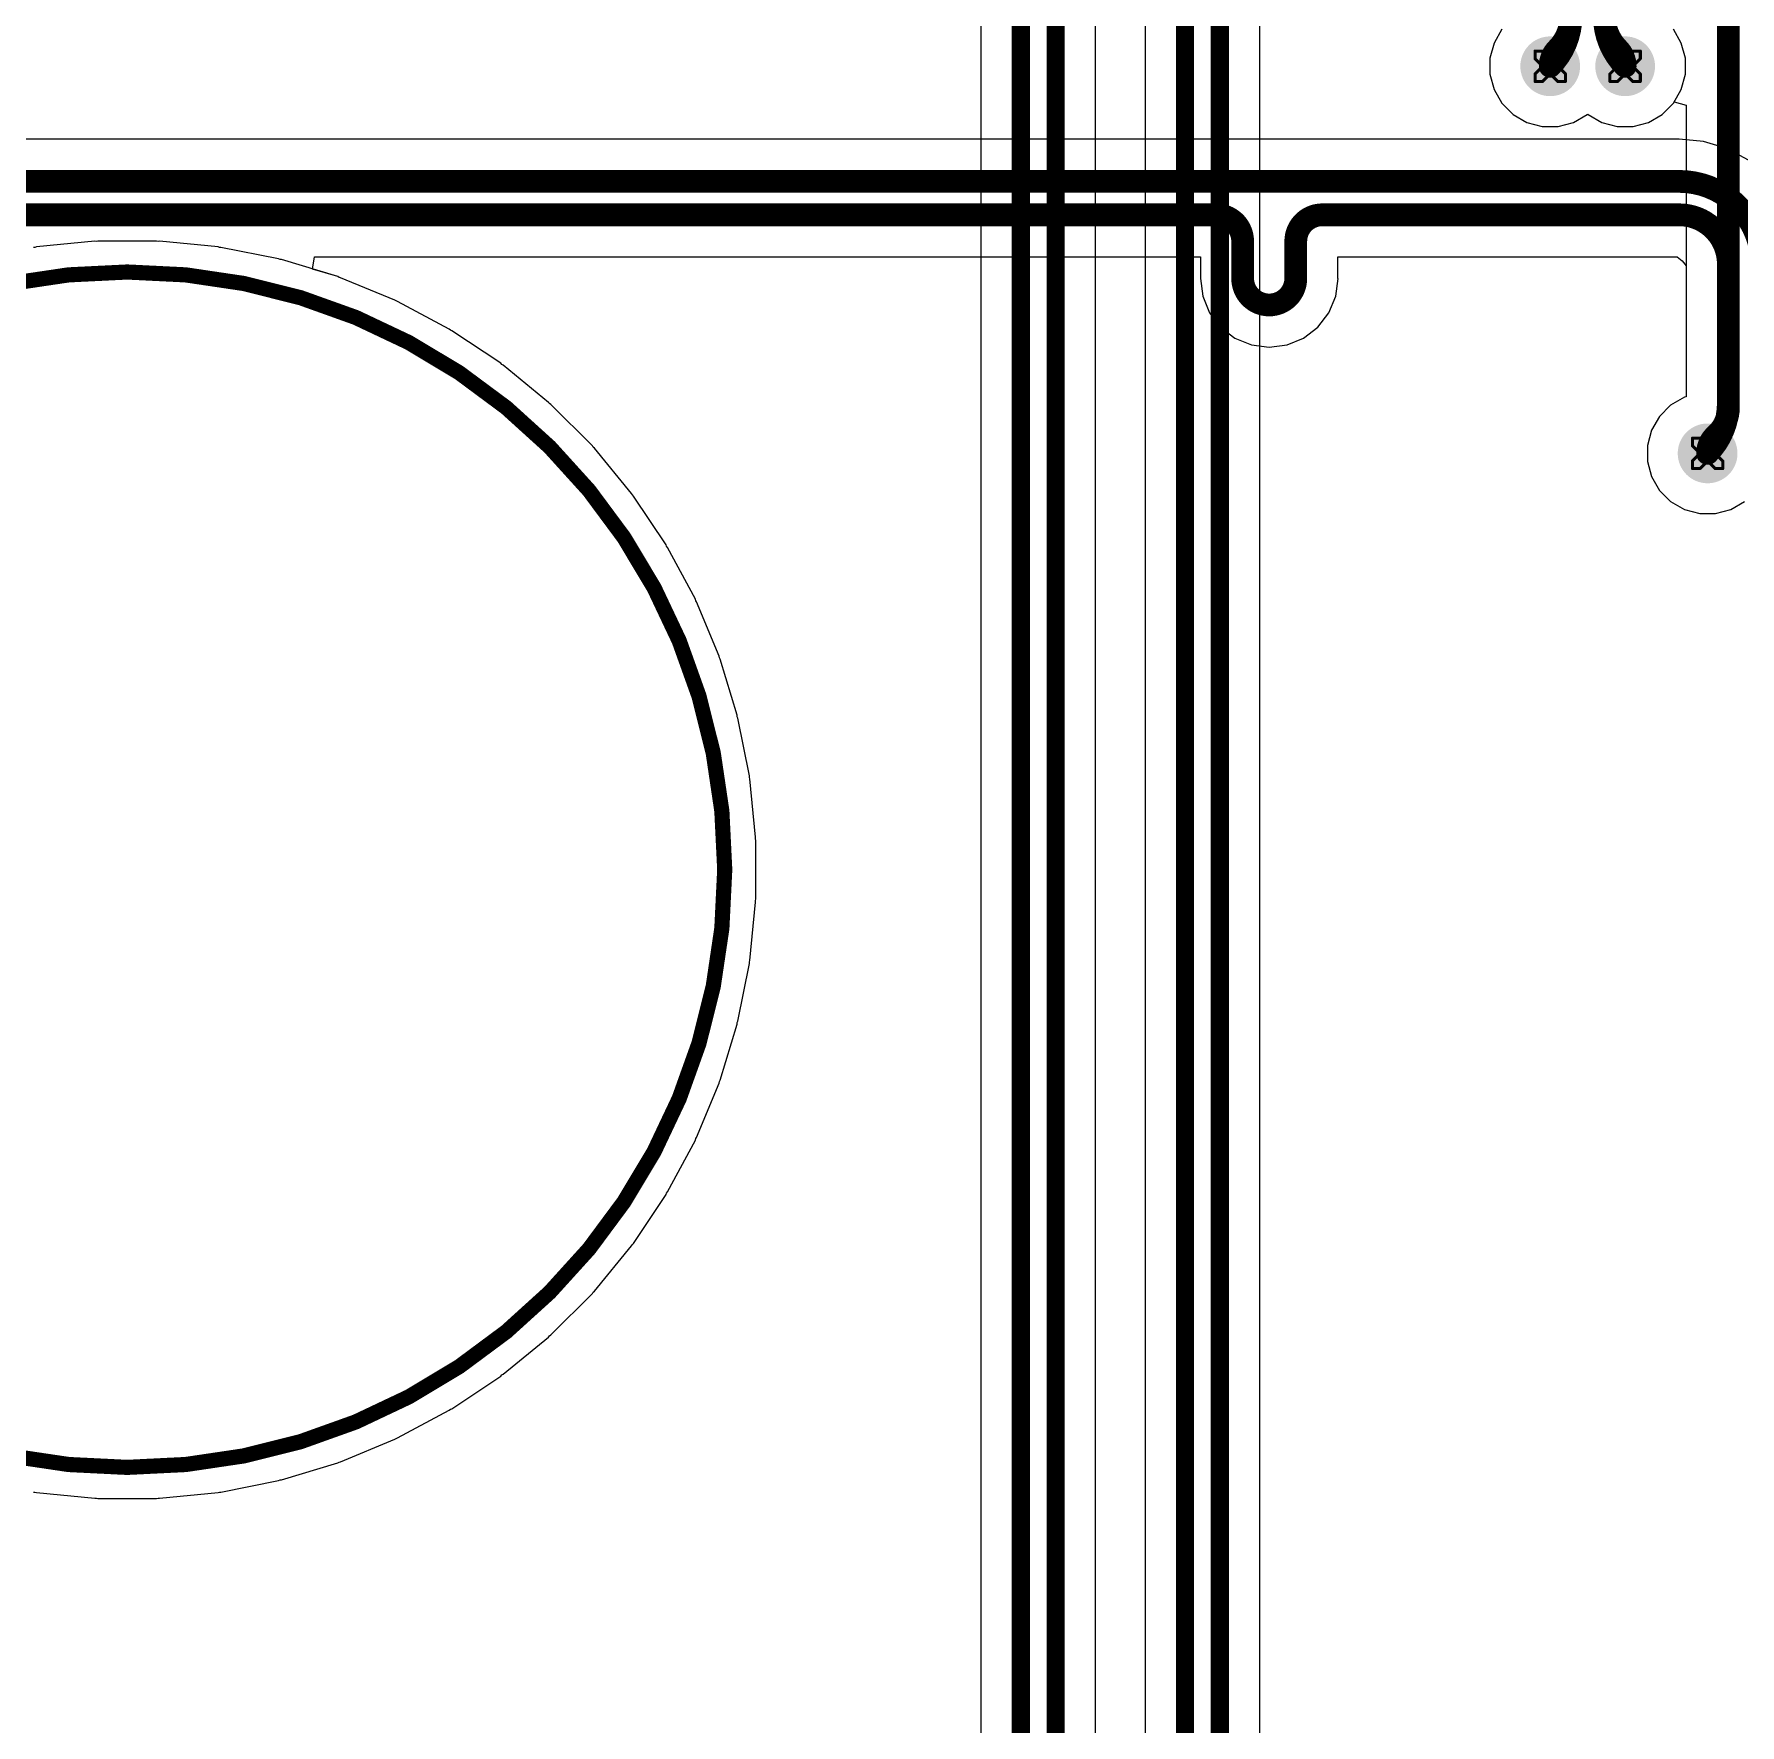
# Model space of a CAD drawing. Header units: inches. Extents: x 0 to 289, y 0 to 168.
# Drawn here: x 28.49 to 57.04, y 37.78 to 66.07 of the extents above; entities that cross this region are included whole.
import ezdxf

# ---------------------------------------------------------------- set-up
doc = ezdxf.new("R2010")
doc.units = ezdxf.units.IN
for name, color, linetype in [('Board Outline', 216, 'Continuous'), ('Bottom Layer', 5, 'Continuous'), ('Drill Drawing', 1, 'Continuous'), ('Multi-Layer', 9, 'Continuous'), ('Top Layer', 1, 'Continuous'), ('Via Holes', 16, 'Continuous')]:
    doc.layers.add(name, color=color, linetype=linetype)

msp = doc.modelspace()

# ---------------------------------------------------------------- hatches: boundary and pattern name
at = {"layer": 'Bottom Layer'}
h = msp.add_hatch(color=5, dxfattribs=at)
edge = h.paths.add_edge_path()
edge.add_arc((53.864, 65.532), 0.5, 0, 360)
h = msp.add_hatch(color=5, dxfattribs=at)
edge = h.paths.add_edge_path()
edge.add_arc((55.118, 65.532), 0.5, 0, 360)
h = msp.add_hatch(color=5, dxfattribs=at)
edge = h.paths.add_edge_path()
edge.add_arc((56.498, 59.055), 0.5, 0, 360)
at = {"layer": 'Top Layer'}
h = msp.add_hatch(color=1, dxfattribs=at)
edge = h.paths.add_edge_path()
edge.add_arc((53.864, 65.532), 0.5, 0, 360)
h = msp.add_hatch(color=1, dxfattribs=at)
edge = h.paths.add_edge_path()
edge.add_arc((55.118, 65.532), 0.5, 0, 360)
h = msp.add_hatch(color=1, dxfattribs=at)
edge = h.paths.add_edge_path()
edge.add_arc((56.498, 59.055), 0.5, 0, 360)
at = {"layer": 'Via Holes'}
h = msp.add_hatch(color=7, dxfattribs=at)
edge = h.paths.add_edge_path()
edge.add_arc((53.864, 65.532), 0.25, 0, 360)
h = msp.add_hatch(color=7, dxfattribs=at)
edge = h.paths.add_edge_path()
edge.add_arc((55.118, 65.532), 0.25, 0, 360)
h = msp.add_hatch(color=7, dxfattribs=at)
edge = h.paths.add_edge_path()
edge.add_arc((56.498, 59.055), 0.25, 0, 360)

# ---------------------------------------------------------------- linework, layer by layer
at = {"layer": 'Board Outline'}
for points, const_width in [([(40.05, 52.09, 1), (20.05, 52.09, 1)], 0.254), ([(39.987, 52.09, 1), (40.114, 52.09, 1)], 0.127)]:
    msp.add_lwpolyline(points, format="xyb", close=True, dxfattribs=dict(at, const_width=const_width))
at = {"layer": 'Bottom Layer'}
for p, q in [((47.086, 73.66), (47.086, 18.669)), ((49.002, 18.669), (49.002, 73.66)), ((44.338, 71.501), (44.338, 14.732)), ((46.254, 14.732), (46.254, 71.501)), ((53.057, 66.151), (52.925, 65.921)), ((52.925, 65.921), (52.856, 65.665)), ((52.856, 65.665), (52.856, 65.399)), ((52.856, 65.399), (52.925, 65.143)), ((52.925, 65.143), (53.057, 64.913)), ((53.057, 64.913), (53.245, 64.725)), ((55.737, 64.725), (55.925, 64.913)), ((55.925, 64.913), (55.937, 64.935)), ((55.937, 64.935), (56.141, 64.881)), ((56.141, 64.881), (56.141, 60.003)), ((53.245, 64.725), (53.475, 64.593)), ((53.475, 64.593), (53.731, 64.524)), ((53.731, 64.524), (53.997, 64.524)), ((53.997, 64.524), (54.253, 64.593)), ((54.253, 64.593), (54.483, 64.725)), ((54.483, 64.725), (54.491, 64.733)), ((54.491, 64.733), (54.499, 64.725)), ((54.499, 64.725), (54.729, 64.593)), ((54.729, 64.593), (54.985, 64.524)), ((54.985, 64.524), (55.251, 64.524)), ((55.251, 64.524), (55.507, 64.593)), ((55.507, 64.593), (55.737, 64.725)), ((29.508, 62.605), (28.53, 62.509)), ((29.534, 62.603), (29.508, 62.605)), ((29.559, 62.608), (29.534, 62.603)), ((30.541, 62.608), (29.559, 62.608)), ((30.566, 62.603), (30.541, 62.608)), ((30.592, 62.605), (30.566, 62.603)), ((31.57, 62.509), (30.592, 62.605)), ((28.506, 62.502), (28.48, 62.502)), ((28.53, 62.509), (28.506, 62.502)), ((31.594, 62.502), (31.57, 62.509)), ((31.62, 62.502), (31.594, 62.502)), ((32.584, 62.31), (31.62, 62.502)), ((32.608, 62.3), (32.584, 62.31)), ((32.633, 62.298), (32.608, 62.3)), ((33.573, 62.012), (32.633, 62.298)), ((33.596, 62), (33.573, 62.012)), ((33.621, 61.995), (33.596, 62)), ((34.529, 61.619), (33.621, 61.995)), ((34.55, 61.605), (34.529, 61.619)), ((34.575, 61.598), (34.55, 61.605)), ((35.441, 61.134), (34.575, 61.598)), ((35.461, 61.118), (35.441, 61.134)), ((35.485, 61.108), (35.461, 61.118)), ((36.302, 60.562), (35.485, 61.108)), ((36.32, 60.544), (36.302, 60.562)), ((36.343, 60.532), (36.32, 60.544)), ((37.102, 59.909), (36.343, 60.532)), ((56.109, 59.994), (55.879, 59.862)), ((56.141, 60.003), (56.109, 59.994)), ((37.119, 59.889), (37.102, 59.909)), ((37.14, 59.875), (37.119, 59.889)), ((37.835, 59.18), (37.14, 59.875)), ((55.691, 59.674), (55.558, 59.444)), ((55.879, 59.862), (55.691, 59.674)), ((55.558, 59.444), (55.49, 59.188)), ((37.849, 59.159), (37.835, 59.18)), ((37.869, 59.142), (37.849, 59.159)), ((38.492, 58.383), (37.869, 59.142)), ((55.49, 59.188), (55.49, 58.922)), ((55.49, 58.922), (55.558, 58.666)), ((55.558, 58.666), (55.691, 58.436)), ((38.504, 58.36), (38.492, 58.383)), ((38.522, 58.342), (38.504, 58.36)), ((39.068, 57.525), (38.522, 58.342)), ((55.691, 58.436), (55.879, 58.248)), ((55.879, 58.248), (56.109, 58.116)), ((56.887, 58.116), (57.117, 58.248)), ((56.109, 58.116), (56.365, 58.047)), ((56.365, 58.047), (56.63, 58.047)), ((56.63, 58.047), (56.887, 58.116)), ((39.078, 57.501), (39.068, 57.525)), ((39.094, 57.481), (39.078, 57.501)), ((39.558, 56.615), (39.094, 57.481)), ((39.565, 56.59), (39.558, 56.615)), ((39.579, 56.569), (39.565, 56.59)), ((39.955, 55.661), (39.579, 56.569)), ((39.96, 55.636), (39.955, 55.661)), ((39.972, 55.613), (39.96, 55.636)), ((40.258, 54.673), (39.972, 55.613)), ((40.26, 54.648), (40.258, 54.673)), ((40.27, 54.624), (40.26, 54.648)), ((40.462, 53.66), (40.27, 54.624)), ((40.462, 53.634), (40.462, 53.66)), ((40.469, 53.61), (40.462, 53.634)), ((40.565, 52.632), (40.469, 53.61)), ((40.563, 52.606), (40.565, 52.632)), ((40.568, 52.581), (40.563, 52.606)), ((40.568, 51.599), (40.568, 52.581)), ((40.469, 50.57), (40.565, 51.548)), ((40.563, 51.574), (40.568, 51.599)), ((40.565, 51.548), (40.563, 51.574)), ((40.462, 50.546), (40.469, 50.57)), ((40.462, 50.52), (40.462, 50.546)), ((40.27, 49.556), (40.462, 50.52)), ((39.972, 48.567), (40.258, 49.507)), ((40.258, 49.507), (40.26, 49.532)), ((40.26, 49.532), (40.27, 49.556)), ((39.955, 48.519), (39.96, 48.544)), ((39.96, 48.544), (39.972, 48.567)), ((39.579, 47.611), (39.955, 48.519)), ((39.094, 46.699), (39.558, 47.565)), ((39.558, 47.565), (39.565, 47.59)), ((39.565, 47.59), (39.579, 47.611)), ((38.522, 45.838), (39.068, 46.655)), ((39.068, 46.655), (39.078, 46.679)), ((39.078, 46.679), (39.094, 46.699)), ((37.869, 45.038), (38.492, 45.797)), ((38.492, 45.797), (38.504, 45.82)), ((38.504, 45.82), (38.522, 45.838)), ((37.14, 44.305), (37.835, 45)), ((37.835, 45), (37.849, 45.021)), ((37.849, 45.021), (37.869, 45.038)), ((36.343, 43.648), (37.102, 44.271)), ((37.102, 44.271), (37.119, 44.291)), ((37.119, 44.291), (37.14, 44.305)), ((35.485, 43.072), (36.302, 43.618)), ((36.302, 43.618), (36.32, 43.636)), ((36.32, 43.636), (36.343, 43.648)), ((34.575, 42.582), (35.441, 43.046)), ((35.441, 43.046), (35.461, 43.062)), ((35.461, 43.062), (35.485, 43.072)), ((33.621, 42.185), (34.529, 42.561)), ((34.529, 42.561), (34.55, 42.575)), ((34.55, 42.575), (34.575, 42.582)), ((32.633, 41.882), (33.573, 42.168)), ((33.573, 42.168), (33.596, 42.18)), ((33.596, 42.18), (33.621, 42.185)), ((28.48, 41.678), (28.506, 41.678)), ((28.506, 41.678), (28.53, 41.671)), ((31.57, 41.671), (31.594, 41.678)), ((31.594, 41.678), (31.62, 41.678)), ((31.62, 41.678), (32.584, 41.87)), ((32.584, 41.87), (32.608, 41.88)), ((32.608, 41.88), (32.633, 41.882)), ((28.53, 41.671), (29.508, 41.575)), ((29.508, 41.575), (29.534, 41.577)), ((29.534, 41.577), (29.559, 41.572)), ((29.559, 41.572), (30.541, 41.572)), ((30.541, 41.572), (30.566, 41.577)), ((30.566, 41.577), (30.592, 41.575)), ((30.592, 41.575), (31.57, 41.671))]:
    msp.add_line(p, q, dxfattribs=at)
for points, const_width in [([(56.845, 59.816), (56.845, 80.485)], 0.381), ([(47.752, 18.669), (47.752, 73.66)], 0.305), ([(48.336, 18.669), (48.336, 73.66)], 0.305), ([(45.004, 14.732), (45.004, 71.501)], 0.305), ([(45.588, 14.732), (45.588, 71.501)], 0.305), ([(56.616, 59.341), (56.671, 59.396)], 0.381)]:
    msp.add_lwpolyline(points, dxfattribs=dict(at, const_width=const_width))
at = {"layer": 'Bottom Layer', "const_width": 0.381}
for points in [[(54.212, 66.371, -0.198912), (53.982, 65.818)], [(55, 65.818, -0.198912), (54.77, 66.371)], [(53.864, 65.532, -0.198912), (53.982, 65.818)], [(55, 65.818, -0.198912), (55.118, 65.532)], [(56.845, 59.816, -0.198912), (56.671, 59.396)], [(56.498, 59.055, -0.198912), (56.616, 59.341)]]:
    msp.add_lwpolyline(points, format="xyb", dxfattribs=at)
at = {"layer": 'Bottom Layer', "const_width": 0.191}
for points in [[(53.887, 65.818, 1), (54.078, 65.818, 1)], [(53.887, 65.818, 1), (54.078, 65.818, 1)], [(54.904, 65.818, 1), (55.095, 65.818, 1)], [(54.904, 65.818, 1), (55.095, 65.818, 1)], [(53.769, 65.532, 1), (53.959, 65.532, 1)], [(55.023, 65.532, 1), (55.213, 65.532, 1)], [(56.75, 59.816, 1), (56.94, 59.816, 1)], [(56.75, 59.816, 1), (56.94, 59.816, 1)], [(56.521, 59.341, 1), (56.711, 59.341, 1)], [(56.521, 59.341, 1), (56.711, 59.341, 1)], [(56.576, 59.396, 1), (56.767, 59.396, 1)], [(56.576, 59.396, 1), (56.767, 59.396, 1)], [(56.402, 59.055, 1), (56.593, 59.055, 1)]]:
    msp.add_lwpolyline(points, format="xyb", close=True, dxfattribs=at)
at = {"layer": 'Drill Drawing', "const_width": 0.0508}
for points in [[(53.61, 65.659), (53.61, 65.786)], [(53.61, 65.786), (53.737, 65.786)], [(53.61, 65.659), (53.737, 65.532)], [(53.737, 65.786), (53.864, 65.659)], [(53.864, 65.659), (53.991, 65.786)], [(53.991, 65.786), (54.118, 65.786)], [(53.991, 65.532), (54.118, 65.659)], [(54.118, 65.659), (54.118, 65.786)], [(54.864, 65.659), (54.864, 65.786)], [(54.864, 65.786), (54.991, 65.786)], [(54.864, 65.659), (54.991, 65.532)], [(54.991, 65.786), (55.118, 65.659)], [(55.118, 65.659), (55.245, 65.786)], [(55.245, 65.786), (55.372, 65.786)], [(55.245, 65.532), (55.372, 65.659)], [(55.372, 65.659), (55.372, 65.786)], [(53.61, 65.405), (53.737, 65.532)], [(53.61, 65.278), (53.61, 65.405)], [(53.737, 65.278), (53.864, 65.405)], [(53.864, 65.405), (53.991, 65.278)], [(53.991, 65.532), (54.118, 65.405)], [(54.118, 65.278), (54.118, 65.405)], [(54.864, 65.405), (54.991, 65.532)], [(54.864, 65.278), (54.864, 65.405)], [(54.991, 65.278), (55.118, 65.405)], [(55.118, 65.405), (55.245, 65.278)], [(55.245, 65.532), (55.372, 65.405)], [(55.372, 65.278), (55.372, 65.405)], [(53.61, 65.278), (53.737, 65.278)], [(53.991, 65.278), (54.118, 65.278)], [(54.864, 65.278), (54.991, 65.278)], [(55.245, 65.278), (55.372, 65.278)], [(56.244, 59.182), (56.244, 59.309)], [(56.244, 59.309), (56.371, 59.309)], [(56.244, 59.182), (56.371, 59.055)], [(56.371, 59.309), (56.498, 59.182)], [(56.498, 59.182), (56.625, 59.309)], [(56.625, 59.309), (56.752, 59.309)], [(56.625, 59.055), (56.752, 59.182)], [(56.752, 59.182), (56.752, 59.309)], [(56.244, 58.928), (56.371, 59.055)], [(56.244, 58.801), (56.244, 58.928)], [(56.244, 58.801), (56.371, 58.801)], [(56.371, 58.801), (56.498, 58.928)], [(56.498, 58.928), (56.625, 58.801)], [(56.625, 59.055), (56.752, 58.928)], [(56.625, 58.801), (56.752, 58.801)], [(56.752, 58.801), (56.752, 58.928)]]:
    msp.add_lwpolyline(points, dxfattribs=at)
at = {"layer": 'Drill Drawing', "const_width": 0.0254}
for points in [[(53.597, 65.786, 1), (53.623, 65.786, 1)], [(53.597, 65.786, 1), (53.623, 65.786, 1)], [(53.597, 65.659, 1), (53.623, 65.659, 1)], [(53.597, 65.659, 1), (53.623, 65.659, 1)], [(53.724, 65.786, 1), (53.75, 65.786, 1)], [(53.724, 65.786, 1), (53.75, 65.786, 1)], [(53.851, 65.659, 1), (53.877, 65.659, 1)], [(53.851, 65.659, 1), (53.877, 65.659, 1)], [(53.978, 65.786, 1), (54.004, 65.786, 1)], [(53.978, 65.786, 1), (54.004, 65.786, 1)], [(54.105, 65.786, 1), (54.131, 65.786, 1)], [(54.105, 65.786, 1), (54.131, 65.786, 1)], [(54.105, 65.659, 1), (54.131, 65.659, 1)], [(54.105, 65.659, 1), (54.131, 65.659, 1)], [(54.851, 65.786, 1), (54.877, 65.786, 1)], [(54.851, 65.786, 1), (54.877, 65.786, 1)], [(54.851, 65.659, 1), (54.877, 65.659, 1)], [(54.851, 65.659, 1), (54.877, 65.659, 1)], [(54.978, 65.786, 1), (55.004, 65.786, 1)], [(54.978, 65.786, 1), (55.004, 65.786, 1)], [(55.105, 65.659, 1), (55.131, 65.659, 1)], [(55.105, 65.659, 1), (55.131, 65.659, 1)], [(55.232, 65.786, 1), (55.258, 65.786, 1)], [(55.232, 65.786, 1), (55.258, 65.786, 1)], [(55.359, 65.786, 1), (55.385, 65.786, 1)], [(55.359, 65.786, 1), (55.385, 65.786, 1)], [(55.359, 65.659, 1), (55.385, 65.659, 1)], [(55.359, 65.659, 1), (55.385, 65.659, 1)], [(53.597, 65.405, 1), (53.623, 65.405, 1)], [(53.597, 65.405, 1), (53.623, 65.405, 1)], [(53.724, 65.532, 1), (53.75, 65.532, 1)], [(53.724, 65.532, 1), (53.75, 65.532, 1)], [(53.851, 65.405, 1), (53.877, 65.405, 1)], [(53.851, 65.405, 1), (53.877, 65.405, 1)], [(53.978, 65.532, 1), (54.004, 65.532, 1)], [(53.978, 65.532, 1), (54.004, 65.532, 1)], [(54.105, 65.405, 1), (54.131, 65.405, 1)], [(54.105, 65.405, 1), (54.131, 65.405, 1)], [(54.851, 65.405, 1), (54.877, 65.405, 1)], [(54.851, 65.405, 1), (54.877, 65.405, 1)], [(54.978, 65.532, 1), (55.004, 65.532, 1)], [(54.978, 65.532, 1), (55.004, 65.532, 1)], [(55.105, 65.405, 1), (55.131, 65.405, 1)], [(55.105, 65.405, 1), (55.131, 65.405, 1)], [(55.232, 65.532, 1), (55.258, 65.532, 1)], [(55.232, 65.532, 1), (55.258, 65.532, 1)], [(55.359, 65.405, 1), (55.385, 65.405, 1)], [(55.359, 65.405, 1), (55.385, 65.405, 1)], [(53.597, 65.278, 1), (53.623, 65.278, 1)], [(53.597, 65.278, 1), (53.623, 65.278, 1)], [(53.724, 65.278, 1), (53.75, 65.278, 1)], [(53.724, 65.278, 1), (53.75, 65.278, 1)], [(53.978, 65.278, 1), (54.004, 65.278, 1)], [(53.978, 65.278, 1), (54.004, 65.278, 1)], [(54.105, 65.278, 1), (54.131, 65.278, 1)], [(54.105, 65.278, 1), (54.131, 65.278, 1)], [(54.851, 65.278, 1), (54.877, 65.278, 1)], [(54.851, 65.278, 1), (54.877, 65.278, 1)], [(54.978, 65.278, 1), (55.004, 65.278, 1)], [(54.978, 65.278, 1), (55.004, 65.278, 1)], [(55.232, 65.278, 1), (55.258, 65.278, 1)], [(55.232, 65.278, 1), (55.258, 65.278, 1)], [(55.359, 65.278, 1), (55.385, 65.278, 1)], [(55.359, 65.278, 1), (55.385, 65.278, 1)], [(56.231, 59.309, 1), (56.256, 59.309, 1)], [(56.231, 59.309, 1), (56.256, 59.309, 1)], [(56.231, 59.182, 1), (56.256, 59.182, 1)], [(56.231, 59.182, 1), (56.256, 59.182, 1)], [(56.358, 59.309, 1), (56.383, 59.309, 1)], [(56.358, 59.309, 1), (56.383, 59.309, 1)], [(56.485, 59.182, 1), (56.51, 59.182, 1)], [(56.485, 59.182, 1), (56.51, 59.182, 1)], [(56.612, 59.309, 1), (56.637, 59.309, 1)], [(56.612, 59.309, 1), (56.637, 59.309, 1)], [(56.739, 59.309, 1), (56.764, 59.309, 1)], [(56.739, 59.309, 1), (56.764, 59.309, 1)], [(56.739, 59.182, 1), (56.764, 59.182, 1)], [(56.739, 59.182, 1), (56.764, 59.182, 1)], [(56.231, 58.928, 1), (56.256, 58.928, 1)], [(56.231, 58.928, 1), (56.256, 58.928, 1)], [(56.231, 58.801, 1), (56.256, 58.801, 1)], [(56.231, 58.801, 1), (56.256, 58.801, 1)], [(56.358, 59.055, 1), (56.383, 59.055, 1)], [(56.358, 59.055, 1), (56.383, 59.055, 1)], [(56.358, 58.801, 1), (56.383, 58.801, 1)], [(56.358, 58.801, 1), (56.383, 58.801, 1)], [(56.485, 58.928, 1), (56.51, 58.928, 1)], [(56.485, 58.928, 1), (56.51, 58.928, 1)], [(56.612, 59.055, 1), (56.637, 59.055, 1)], [(56.612, 59.055, 1), (56.637, 59.055, 1)], [(56.612, 58.801, 1), (56.637, 58.801, 1)], [(56.612, 58.801, 1), (56.637, 58.801, 1)], [(56.739, 58.928, 1), (56.764, 58.928, 1)], [(56.739, 58.928, 1), (56.764, 58.928, 1)], [(56.739, 58.801, 1), (56.764, 58.801, 1)], [(56.739, 58.801, 1), (56.764, 58.801, 1)]]:
    msp.add_lwpolyline(points, format="xyb", close=True, dxfattribs=at)
at = {"layer": 'Multi-Layer'}
for p, q in [((27.617, 61.802), (28.581, 61.994)), ((28.581, 61.994), (29.559, 62.09)), ((29.559, 62.09), (30.05, 62.09)), ((30.05, 62.09), (30.541, 62.09)), ((30.541, 62.09), (31.519, 61.994)), ((31.519, 61.994), (32.483, 61.802)), ((32.483, 61.802), (33.423, 61.517)), ((33.423, 61.517), (34.331, 61.141)), ((34.331, 61.141), (35.197, 60.678)), ((35.197, 60.678), (36.014, 60.132)), ((36.014, 60.132), (36.774, 59.508)), ((36.774, 59.508), (37.468, 58.814)), ((37.468, 58.814), (38.092, 58.054)), ((38.092, 58.054), (38.638, 57.237)), ((38.638, 57.237), (39.101, 56.371)), ((39.101, 56.371), (39.477, 55.463)), ((39.477, 55.463), (39.762, 54.523)), ((39.762, 54.523), (39.954, 53.559)), ((39.954, 53.559), (40.05, 52.581)), ((40.05, 52.581), (40.05, 52.09)), ((40.05, 52.09), (40.05, 51.599)), ((40.05, 51.599), (39.954, 50.621)), ((39.954, 50.621), (39.762, 49.657)), ((39.762, 49.657), (39.477, 48.717)), ((39.477, 48.717), (39.101, 47.809)), ((39.101, 47.809), (38.638, 46.943)), ((38.638, 46.943), (38.092, 46.126)), ((38.092, 46.126), (37.468, 45.366)), ((37.468, 45.366), (36.774, 44.672)), ((36.774, 44.672), (36.014, 44.048)), ((36.014, 44.048), (35.197, 43.502)), ((35.197, 43.502), (34.331, 43.039)), ((34.331, 43.039), (33.423, 42.663)), ((33.423, 42.663), (32.483, 42.378)), ((28.581, 42.186), (27.617, 42.378)), ((32.483, 42.378), (31.519, 42.186)), ((29.559, 42.09), (28.581, 42.186)), ((30.05, 42.09), (29.559, 42.09)), ((30.05, 42.09), (30.05, 42.09)), ((30.541, 42.09), (30.05, 42.09)), ((31.519, 42.186), (30.541, 42.09))]:
    msp.add_line(p, q, dxfattribs=at)
at = {"layer": 'Top Layer'}
for p, q in [((53.057, 66.151), (52.925, 65.921)), ((56.057, 65.921), (55.925, 66.151)), ((52.925, 65.921), (52.856, 65.665)), ((52.856, 65.665), (52.856, 65.399)), ((56.126, 65.665), (56.057, 65.921)), ((56.126, 65.399), (56.126, 65.665)), ((52.856, 65.399), (52.925, 65.143)), ((56.057, 65.143), (56.126, 65.399)), ((52.925, 65.143), (53.057, 64.913)), ((55.925, 64.913), (56.057, 65.143)), ((53.057, 64.913), (53.245, 64.725)), ((55.737, 64.725), (55.925, 64.913)), ((53.245, 64.725), (53.475, 64.593)), ((53.475, 64.593), (53.731, 64.524)), ((53.731, 64.524), (53.997, 64.524)), ((53.997, 64.524), (54.253, 64.593)), ((54.253, 64.593), (54.483, 64.725)), ((54.483, 64.725), (54.491, 64.733)), ((54.491, 64.733), (54.499, 64.725)), ((54.499, 64.725), (54.729, 64.593)), ((54.729, 64.593), (54.985, 64.524)), ((54.985, 64.524), (55.251, 64.524)), ((55.251, 64.524), (55.507, 64.593)), ((55.507, 64.593), (55.737, 64.725)), ((56.021, 64.311), (13.862, 64.311)), ((56.429, 64.275), (56.021, 64.315)), ((56.021, 64.315), (56.021, 64.311)), ((56.821, 64.155), (56.429, 64.275)), ((57.183, 63.962), (56.821, 64.155)), ((33.154, 62.14), (33.184, 62.343)), ((33.184, 62.343), (48.013, 62.343)), ((48.013, 62.343), (48.013, 61.983)), ((50.311, 61.983), (50.311, 62.343)), ((50.311, 62.343), (55.991, 62.343)), ((55.991, 62.343), (56.074, 62.276)), ((56.074, 62.276), (56.141, 62.193)), ((33.573, 62.012), (33.154, 62.14)), ((33.596, 62), (33.573, 62.012)), ((33.621, 61.995), (33.596, 62)), ((34.529, 61.619), (33.621, 61.995)), ((48.013, 61.983), (48.009, 61.983)), ((48.009, 61.983), (48.048, 61.685)), ((50.275, 61.685), (50.315, 61.983)), ((50.315, 61.983), (50.311, 61.983)), ((56.141, 62.193), (56.141, 60.003)), ((48.048, 61.685), (48.163, 61.406)), ((50.16, 61.406), (50.275, 61.685)), ((34.55, 61.605), (34.529, 61.619)), ((34.575, 61.598), (34.55, 61.605)), ((35.441, 61.134), (34.575, 61.598)), ((48.163, 61.406), (48.346, 61.168)), ((49.977, 61.168), (50.16, 61.406)), ((35.461, 61.118), (35.441, 61.134)), ((35.485, 61.108), (35.461, 61.118)), ((36.302, 60.562), (35.485, 61.108)), ((48.346, 61.168), (48.585, 60.985)), ((49.738, 60.985), (49.977, 61.168)), ((48.585, 60.985), (48.863, 60.869)), ((48.863, 60.869), (49.162, 60.83)), ((49.162, 60.83), (49.46, 60.869)), ((49.46, 60.869), (49.738, 60.985)), ((36.32, 60.544), (36.302, 60.562)), ((36.343, 60.532), (36.32, 60.544)), ((37.102, 59.909), (36.343, 60.532)), ((56.109, 59.994), (55.879, 59.862)), ((56.141, 60.003), (56.109, 59.994)), ((37.119, 59.889), (37.102, 59.909)), ((37.14, 59.875), (37.119, 59.889)), ((37.835, 59.18), (37.14, 59.875)), ((55.691, 59.674), (55.558, 59.444)), ((55.879, 59.862), (55.691, 59.674)), ((55.558, 59.444), (55.49, 59.188)), ((37.849, 59.159), (37.835, 59.18)), ((37.869, 59.142), (37.849, 59.159)), ((38.492, 58.383), (37.869, 59.142)), ((55.49, 59.188), (55.49, 58.922)), ((55.49, 58.922), (55.558, 58.666)), ((55.558, 58.666), (55.691, 58.436)), ((38.504, 58.36), (38.492, 58.383)), ((38.522, 58.342), (38.504, 58.36)), ((39.068, 57.525), (38.522, 58.342)), ((55.691, 58.436), (55.879, 58.248)), ((55.879, 58.248), (56.109, 58.116)), ((56.887, 58.116), (57.117, 58.248)), ((56.109, 58.116), (56.365, 58.047)), ((56.365, 58.047), (56.63, 58.047)), ((56.63, 58.047), (56.887, 58.116)), ((39.078, 57.501), (39.068, 57.525)), ((39.094, 57.481), (39.078, 57.501)), ((39.558, 56.615), (39.094, 57.481)), ((39.565, 56.59), (39.558, 56.615)), ((39.579, 56.569), (39.565, 56.59)), ((39.955, 55.661), (39.579, 56.569)), ((39.96, 55.636), (39.955, 55.661)), ((39.972, 55.613), (39.96, 55.636)), ((40.258, 54.673), (39.972, 55.613)), ((40.26, 54.648), (40.258, 54.673)), ((40.27, 54.624), (40.26, 54.648)), ((40.462, 53.66), (40.27, 54.624)), ((40.462, 53.634), (40.462, 53.66)), ((40.469, 53.61), (40.462, 53.634)), ((40.565, 52.632), (40.469, 53.61)), ((40.563, 52.606), (40.565, 52.632)), ((40.568, 52.581), (40.563, 52.606)), ((40.568, 51.599), (40.568, 52.581)), ((40.469, 50.57), (40.565, 51.548)), ((40.563, 51.574), (40.568, 51.599)), ((40.565, 51.548), (40.563, 51.574)), ((40.462, 50.546), (40.469, 50.57)), ((40.462, 50.52), (40.462, 50.546)), ((40.27, 49.556), (40.462, 50.52)), ((39.972, 48.567), (40.258, 49.507)), ((40.258, 49.507), (40.26, 49.532)), ((40.26, 49.532), (40.27, 49.556)), ((39.955, 48.519), (39.96, 48.544)), ((39.96, 48.544), (39.972, 48.567)), ((39.579, 47.611), (39.955, 48.519)), ((39.094, 46.699), (39.558, 47.565)), ((39.558, 47.565), (39.565, 47.59)), ((39.565, 47.59), (39.579, 47.611)), ((38.522, 45.838), (39.068, 46.655)), ((39.068, 46.655), (39.078, 46.679)), ((39.078, 46.679), (39.094, 46.699)), ((37.869, 45.038), (38.492, 45.797)), ((38.492, 45.797), (38.504, 45.82)), ((38.504, 45.82), (38.522, 45.838)), ((37.14, 44.305), (37.835, 45)), ((37.835, 45), (37.849, 45.021)), ((37.849, 45.021), (37.869, 45.038)), ((36.343, 43.648), (37.102, 44.271)), ((37.102, 44.271), (37.119, 44.291)), ((37.119, 44.291), (37.14, 44.305)), ((35.485, 43.072), (36.302, 43.618)), ((36.302, 43.618), (36.32, 43.636)), ((36.32, 43.636), (36.343, 43.648)), ((34.575, 42.582), (35.441, 43.046)), ((35.441, 43.046), (35.461, 43.062)), ((35.461, 43.062), (35.485, 43.072)), ((33.621, 42.185), (34.529, 42.561)), ((34.529, 42.561), (34.55, 42.575)), ((34.55, 42.575), (34.575, 42.582)), ((32.633, 41.882), (33.573, 42.168)), ((33.573, 42.168), (33.596, 42.18)), ((33.596, 42.18), (33.621, 42.185)), ((28.48, 41.678), (28.506, 41.678)), ((28.506, 41.678), (28.53, 41.671)), ((31.57, 41.671), (31.594, 41.678)), ((31.594, 41.678), (31.62, 41.678)), ((31.62, 41.678), (32.584, 41.87)), ((32.584, 41.87), (32.608, 41.88)), ((32.608, 41.88), (32.633, 41.882)), ((28.53, 41.671), (29.508, 41.575)), ((29.508, 41.575), (29.534, 41.577)), ((29.534, 41.577), (29.559, 41.572)), ((29.559, 41.572), (30.541, 41.572)), ((30.541, 41.572), (30.566, 41.577)), ((30.566, 41.577), (30.592, 41.575)), ((30.592, 41.575), (31.57, 41.671))]:
    msp.add_line(p, q, dxfattribs=at)
at = {"layer": 'Top Layer', "const_width": 0.381}
for points in [[(54.212, 66.371, -0.198912), (53.864, 65.532)], [(55.118, 65.532, -0.198912), (54.77, 66.371)], [(56.021, 63.606, -0.414214), (57.404, 62.223)], [(48.273, 63.047, -0.414214), (48.717, 62.603)], [(49.606, 62.603, -0.414214), (50.051, 63.047)], [(56.021, 63.047, -0.414214), (56.845, 62.223)], [(49.606, 61.983, -1), (48.717, 61.983)], [(56.845, 59.894, -0.198912), (56.498, 59.055)]]:
    msp.add_lwpolyline(points, format="xyb", dxfattribs=at)
at = {"layer": 'Top Layer', "const_width": 0.191}
for points in [[(53.769, 65.532, 1), (53.959, 65.532, 1)], [(55.023, 65.532, 1), (55.213, 65.532, 1)], [(55.925, 63.606, 1), (56.116, 63.606, 1)], [(55.925, 63.606, 1), (56.116, 63.606, 1)], [(47.098, 63.047, 1), (47.288, 63.047, 1)], [(47.098, 63.047, 1), (47.288, 63.047, 1)], [(48.177, 63.047, 1), (48.368, 63.047, 1)], [(48.177, 63.047, 1), (48.368, 63.047, 1)], [(49.955, 63.047, 1), (50.146, 63.047, 1)], [(49.955, 63.047, 1), (50.146, 63.047, 1)], [(50.791, 63.047, 1), (50.981, 63.047, 1)], [(50.791, 63.047, 1), (50.981, 63.047, 1)], [(55.925, 63.047, 1), (56.116, 63.047, 1)], [(55.925, 63.047, 1), (56.116, 63.047, 1)], [(48.622, 62.603, 1), (48.812, 62.603, 1)], [(48.622, 62.603, 1), (48.812, 62.603, 1)], [(49.511, 62.603, 1), (49.701, 62.603, 1)], [(49.511, 62.603, 1), (49.701, 62.603, 1)], [(56.75, 62.223, 1), (56.94, 62.223, 1)], [(56.75, 62.223, 1), (56.94, 62.223, 1)], [(48.622, 61.983, 1), (48.812, 61.983, 1)], [(48.622, 61.983, 1), (48.812, 61.983, 1)], [(49.511, 61.983, 1), (49.701, 61.983, 1)], [(49.511, 61.983, 1), (49.701, 61.983, 1)], [(56.75, 59.894, 1), (56.94, 59.894, 1)], [(56.75, 59.894, 1), (56.94, 59.894, 1)], [(56.402, 59.055, 1), (56.593, 59.055, 1)]]:
    msp.add_lwpolyline(points, format="xyb", close=True, dxfattribs=at)
at = {"layer": 'Top Layer', "const_width": 0.381}
for points in [[(13.862, 63.606), (56.021, 63.606)], [(13.789, 63.047), (47.193, 63.047)], [(47.193, 63.047), (48.273, 63.047)], [(50.051, 63.047), (50.886, 63.047)], [(50.886, 63.047), (56.021, 63.047)], [(48.717, 61.983), (48.717, 62.603)], [(49.606, 61.983), (49.606, 62.603)], [(56.845, 59.894), (56.845, 62.223)]]:
    msp.add_lwpolyline(points, dxfattribs=at)

doc.saveas('drawing.dxf')
